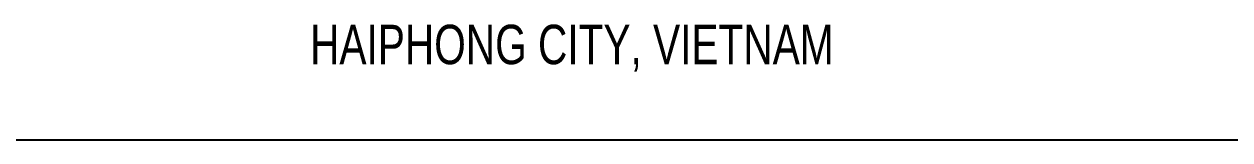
# Model space of a CAD drawing. Header units: millimetres. Extents: x 0 to 250523, y 0 to 177039.
# Drawn here: x 30836 to 68106, y 150855 to 154422 of the extents above; entities that cross this region are included whole.
import ezdxf

# ---------------------------------------------------------------- set-up
doc = ezdxf.new("R2010")
doc.units = ezdxf.units.MM
doc.header["$LTSCALE"] = 100
doc.layers.get('0').update_dxf_attribs({"linetype": 'CONTINUOUS'})
doc.layers.add('new block$0$FOR', color=4, linetype='CONTINUOUS')
doc.styles.add('new block$0$AVANTH', font='Vhavan_1.ttf')

msp = doc.modelspace()

# ---------------------------------------------------------------- linework, layer by layer
msp.add_line((11527.44940772658, 150855.091599226), (248492.2110962123, 150855.091599226))

# ---------------------------------------------------------------- texts
at = {"layer": 'new block$0$FOR', "linetype": 'Continuous', "style": 'new block$0$AVANTH', "width": 0.7721771033508849}
msp.add_text('Haiphong city, vietnam', height=1215.771882434958, dxfattribs=at).set_placement((39675.07068187819, 153188.1229873542))

doc.saveas('drawing.dxf')
